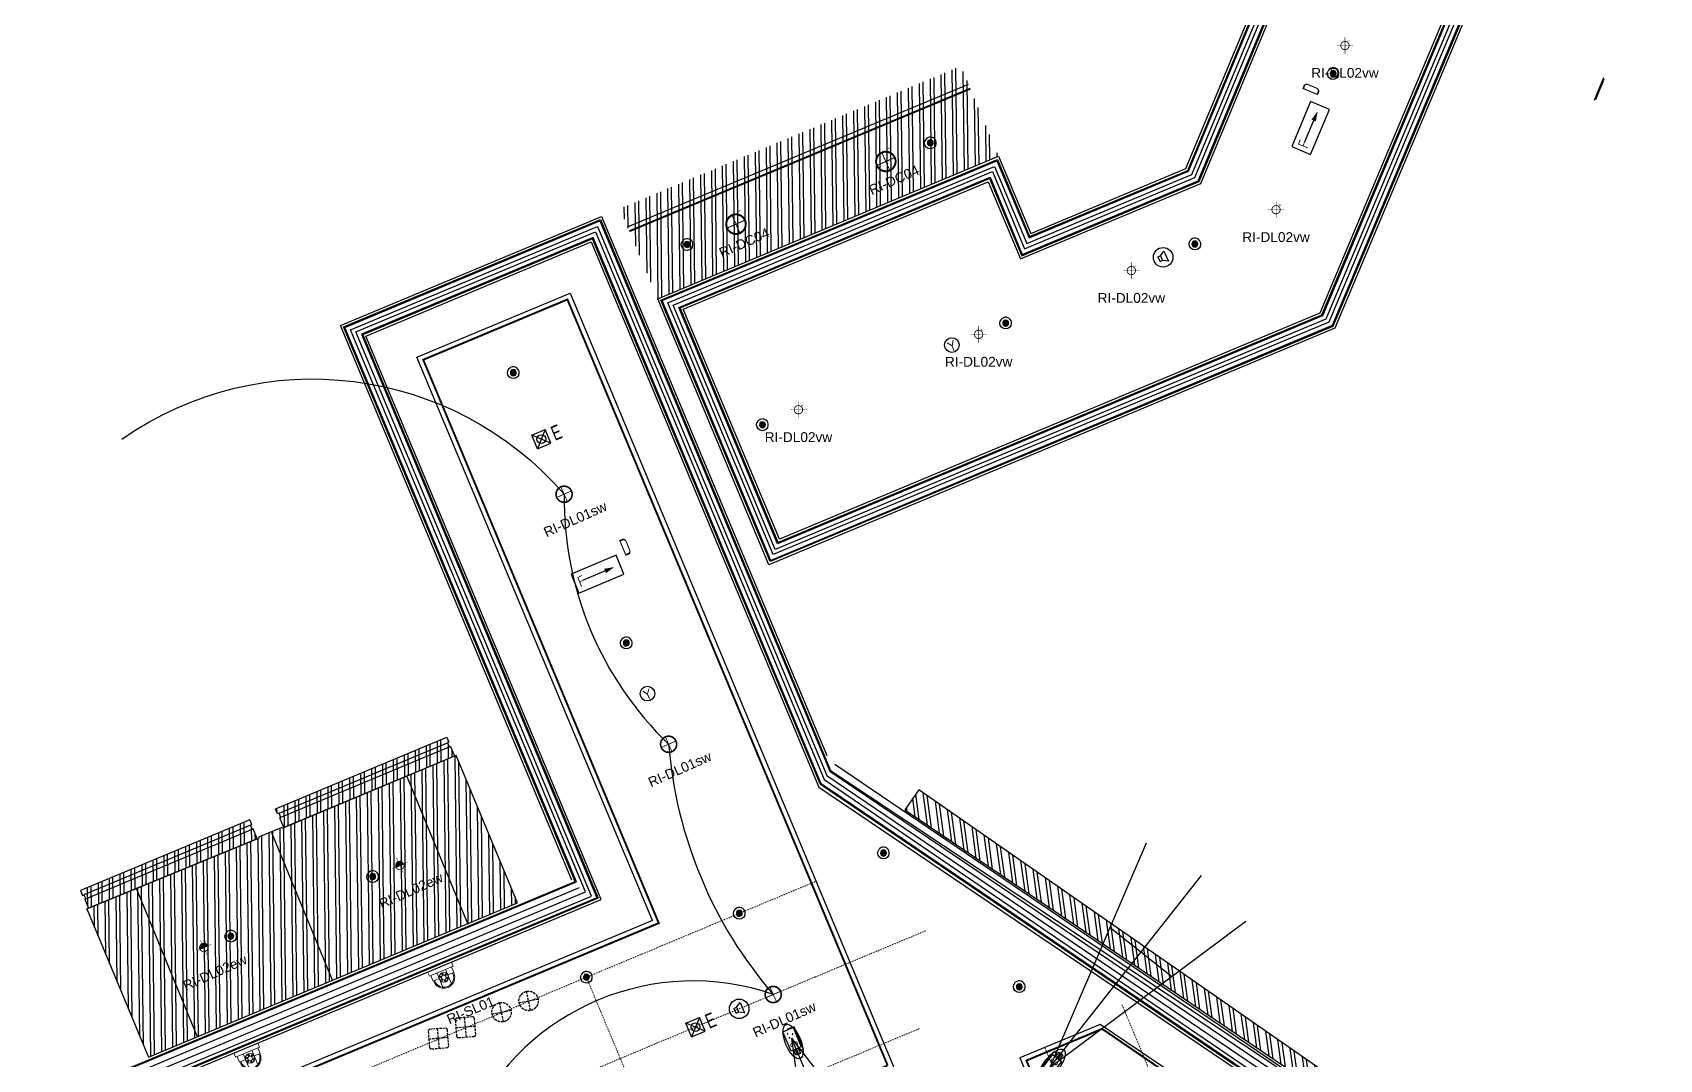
# Model space of a CAD drawing. Header units: millimetres. Extents: x 712803 to 922331, y -1382701 to -1225629.
# Drawn here: x 776381 to 793039, y -1270743 to -1260228 of the extents above; entities that cross this region are included whole.
import ezdxf
from ezdxf.enums import TextEntityAlignment as Align

# ---------------------------------------------------------------- set-up
doc = ezdxf.new("R2010")
doc.units = ezdxf.units.MM
doc.header["$LTSCALE"] = 10
doc.header["$MEASUREMENT"] = 0
for name, pattern in [('ACAD_ISO07W100', [3, 0, -3]), ('CENTER', [50.8, 31.75, -6.35, 6.35, -6.35]), ('DASH', [0.35, 0.25, -0.1])]:
    doc.linetypes.add(name, pattern=pattern)
for name, color, linetype in [('I —平顶—音响设备', 144, 'Continuous'), ('I—平顶-投影仪、监控', 62, 'Continuous'), ('I—平顶—喷淋', 21, 'Continuous'), ('I—平顶—填充01(线状)', 8, 'Continuous'), ('I—平顶—暖通', 144, 'Continuous'), ('I—平顶—消防指示灯', 62, 'Continuous'), ('I—平顶—灯具', 62, 'Continuous'), ('I—平顶—烟感', 144, 'Continuous'), ('I—平顶—设备定位尺寸标注', 232, 'Continuous'), ('I—平顶—通讯', 24, 'Continuous'), ('I—平顶—造型', 122, 'Continuous'), ('TSC_huilu', 145, 'Continuous'), ('TSC_lighting', 52, 'Continuous')]:
    doc.layers.add(name, color=color, linetype=linetype)
doc.layers.add('LPA_LIGTFIXR_REF-', color=71, linetype='Continuous', plot=False)
doc.styles.add('_TEL_DIM', font='SIMPLEX', dxfattribs={"width": 0.8, "height": 3.5, "bigfont": 'HZTXT'})
doc.styles.add('ARIAL', font='arial.ttf')
doc.styles.add('hz', font='Microsoft YaHei.ttf', dxfattribs={"width": 0.8, "height": 5})
doc.styles.get("Standard").update_dxf_attribs({"font": 'arial.ttf'})
doc.styles.add('XD2008', font='xd-hzs.shx', dxfattribs={"width": 0.7, "bigfont": 'xd-hztxt.shx'})
doc.styles.add('平顶图图例(客房区A2）$0$HZDX', font='ROMANS.shx', dxfattribs={"width": 0.8, "bigfont": 'hztxt.shx'})
doc.styles.add('平顶图图例(客房区A2）$0$XD2008', font='SIMYOU.TTF', dxfattribs={"width": 0.7})
doc.dimstyles.new('\\M+19557\\M+18F80', dxfattribs={"dimtxt": 2.5, "dimasz": 0.8, "dimexe": 0, "dimexo": 0, "dimgap": 1, "dimtad": 1, "dimdec": 0, "dimzin": 0, "dimdsep": 46, "dimtxsty": 'Standard', "dimblk": 'DOT', "dimcen": 1, "dimaunit": 1, "dimadec": 3, "dimazin": 0, "dimtfac": 1, "dimtdec": 0, "dimtmove": 2, "dimatfit": 3, "dimfxl": 0, "dimtolj": 1, "dimtzin": 0, "dimarcsym": 0})
pattern_1 = [(90.68913, (763279.68, -1330276.59), (-112.49186, -1.35307), []), (90.68913, (763316.72, -1330238.64), (-112.49186, -1.35307), [])]
pattern_2 = [(90.68885, (805571.99, -1277057.2), (-112.49187, -1.35252), []), (90.68885, (805609.04, -1277019.25), (-112.49187, -1.35252), [])]

# ---------------------------------------------------------------- blocks, each defined once
blk = doc.blocks.new('上下喷1111')
h = blk.add_hatch(color=256)
h.dxf.hatch_style = 1
edge = h.paths.add_edge_path()
edge.add_arc((0, 0), 0.5, 0, 180)
edge.add_arc((0, 0), 0.5, 180, 360)
at = {"elevation": 0}
for points in [[(-1, 0, -1), (1, 0, 0.084041)], [(-1, 0, 1), (1, 0, -0.084041)]]:
    blk.add_lwpolyline(points, format="xyb", dxfattribs=at)
blk.add_lwpolyline([(0.5, 0, 1), (-0.5, 0, 1)], format="xyb", close=True, dxfattribs=at)
blk = doc.blocks.new('A$Cd42e4ebf')
at = {"lineweight": 0}
for p, q in [((8.81, 7.37), (0, 7.37)), ((0, 7.37), (0, 5.88)), ((0.59, 5.88), (0.59, 3.81)), ((8.21, 3.81), (8.21, 5.88)), ((8.81, 5.88), (8.81, 7.37))]:
    blk.add_line(p, q, dxfattribs=at)
for points in [[(8.81, 5.88), (0, 5.88)], [(2.79, 5.88), (2.79, 0.56)], [(6.01, 5.88), (6.01, 0.56)], [(0.59, 3.81), (2.79, 3.81)], [(8.21, 3.81), (6.01, 3.81)]]:
    blk.add_lwpolyline(points, dxfattribs=at)
for centre, radius in [((4.4, 3.56), 1.65), ((3.34, 2.96), 0.271), ((3.34, 4.19), 0.257), ((4.4, 3.56), 0.804), ((4.4, 4.78), 0.254), ((4.4, 2.35), 0.255), ((5.44, 2.94), 0.269), ((5.46, 4.15), 0.254)]:
    blk.add_circle(centre, radius, dxfattribs=at)
for radius, start, end in [(3.73, 176.0995, 3.9005), (3.4, 175.7108, 4.2892)]:
    blk.add_arc((4.4, 3.56), radius, start, end, dxfattribs=at)
blk = doc.blocks.new('WIFI1')
at = {"linetype": 'DASH', "ltscale": 10, "extrusion": (-0.131049, -0.073706, 0.988632)}
for p, q in [((-91, -39, -15), (92, 37, 15)), ((-39, 92, 2), (39, -92, -2))]:
    blk.add_line(p, q, dxfattribs=at)
blk.add_lwpolyline([(68, -109, 0.414214), (90, -91), (109, 68, 0.414214), (91, 90), (-68, 109, 0.414214), (-90, 91), (-109, -68, 0.414214), (-91, -90), (70, -109)], format="xyb", dxfattribs=at)
blk = doc.blocks.new('碗状1')
at = {"linetype": 'DASH', "ltscale": 10, "extrusion": (-0.131049, -0.073706, 0.988632)}
for p, q in [((86, 48, 15), (-86, -48, -15)), ((-49, 87), (49, -87))]:
    blk.add_line(p, q, dxfattribs=at)
blk.add_circle((0, 0), 100, dxfattribs=at)
blk = doc.blocks.new('SH9-室内半球1080P')
for p, q in [((93, 213), (345, 213)), ((93, 147), (93, 213)), ((345, 170), (345, 213)), ((103, 147), (93, 147)), ((316, 150), (375, 150)), ((316, 137), (375, 137))]:
    blk.add_line(p, q)
for points in [[(103, 203), (316, 203), (316, 90), (103, 90)], [(316, 170), (375, 170), (375, 123), (316, 123)]]:
    blk.add_lwpolyline(points, close=True)
at = {"const_width": 5.69}
for points in [[(160, 169, -1), (166, 169, -1)], [(137, 124, -1), (143, 124, -1)], [(189, 124, 1), (183, 124, 1)]]:
    blk.add_lwpolyline(points, format="xyb", close=True, dxfattribs=at)
for centre in [(163, 169), (140, 124), (186, 124)]:
    blk.add_arc(centre, 5.69, 0, 180)
blk.add_ellipse((234, 147), major_axis=(-189, 0), ratio=0.414634)
at = {"layer": 'Defpoints', "linetype": 'ByBlock'}
for p, q in [((197, 147), (2611, 794)), ((1697, -255), (1697, 549)), ((197, 147), (2697, 147)), ((197, 147), (2611, -500))]:
    blk.add_line(p, q, dxfattribs=at)
at = {"style": 'hz', "width": 0.8}
blk.add_text('C', height=79.2, dxfattribs=at).set_placement((259, 146), align=Align.MIDDLE)
blk = doc.blocks.new('RI-DL01sw')
at = {"layer": 'TSC_lighting', "const_width": 16.5}
blk.add_lwpolyline([(82, 0, 0.414214), (0, 82, 0.414214), (-83, 0, 0.414214), (0, -83, 0.414214)], format="xyb", close=True, dxfattribs=at)
at = {"layer": 'TSC_lighting', "const_width": 8.25}
for points in [[(82, 0), (-83, 0)], [(0, -83), (0, 82)]]:
    blk.add_lwpolyline(points, dxfattribs=at)
at = {"layer": 'TSC_lighting', "style": 'ARIAL'}
blk.add_text('RI-DL01sw', height=100, dxfattribs=at).set_placement((0, -280), align=Align.MIDDLE_CENTER)
blk.add_text('RI-DL01sw', height=100, dxfattribs=at).set_placement((0, -280), align=Align.MIDDLE_CENTER)
blk = doc.blocks.new('*D58')
at = {"layer": 'Defpoints', "color": 0, "transparency": 16777216}
for p in [(43, 36), (43, 0), (-42, 0)]:
    blk.add_point(p, dxfattribs=at)
at = {"color": 0, "transparency": 16777216, "insert": (36, 46), "char_height": 15, "attachment_point": 5}
blk.add_mtext('\\A1;85', dxfattribs=at)
blk = doc.blocks.new('_Dot')
at = {"color": 0, "linetype": 'ByBlock', "lineweight": -2}
blk.add_line((-0.5, 0), (-1, 0), dxfattribs=at)
at = {"color": 0, "linetype": 'ByBlock', "const_width": 0.5}
blk.add_lwpolyline([(-0.25, 0, 1), (0.25, 0, 1)], format="xyb", close=True, dxfattribs=at)
blk = doc.blocks.new('平顶图图例(客房区A2）$0$烟感')
at = {"layer": 'I—平顶—烟感', "linetype": 'Continuous'}
blk.add_circle((0, 0), 2.16, dxfattribs=at)
at = {"layer": 'I—平顶—烟感', "linetype": 'Continuous', "style": '平顶图图例(客房区A2）$0$HZDX'}
blk.add_text('Y', height=2.86, dxfattribs=at).set_placement((-1.14, -1.69))
blk = doc.blocks.new('应急照明灯')
at = {"ltscale": 250}
for p, q in [((-150, -150), (-150, 150)), ((-150, 150), (150, 150)), ((150, 150), (-150, -150)), ((150, -150), (-150, 150)), ((150, -150), (150, 150)), ((-150, -150), (150, -150))]:
    blk.add_line(p, q, dxfattribs=at)
blk.add_circle((0, 0), 90, dxfattribs=at)
at = {"style": '平顶图图例(客房区A2）$0$XD2008', "width": 0.7}
blk.add_text('E', height=300, dxfattribs=at).set_placement((338, -143), align=Align.CENTER)
blk = doc.blocks.new('DD-F')
for p, q in [((432, 180), (-432, 180)), ((-432, 180), (-432, -180)), ((432, -180), (432, 180)), ((-432, -180), (432, -180))]:
    blk.add_line(p, q)
at = {"color": 81}
blk.add_line((288, 0), (-288, 0), dxfattribs=at)
blk.add_solid([(144, 43), (317, 0), (144, -43)], dxfattribs=at)
at = {"color": 81, "style": 'XD2008', "width": 0.7}
blk.add_text('D', height=300, rotation=0, dxfattribs=at).set_placement((565, 105))
at = {"color": 81, "style": '_TEL_DIM', "width": 0.8}
blk.add_text('F', height=178, dxfattribs=at).set_placement((-369, -93))
blk = doc.blocks.new('背景音乐广播')
at = {"extrusion": (-0.142132, 0.122044, 0.982295)}
for p, q in [((-48, 26, -10), (-47, -30, -3)), ((-48, 26, -10), (-20, 26, -6)), ((-20, 26, -6), (33, 56, -2)), ((-20, 26, -6), (-20, -29, 1)), ((33, 56, -2), (34, -58, 12)), ((-20, -29, 1), (-47, -30, -3)), ((34, -58, 12), (-20, -29, 1))]:
    blk.add_line(p, q, dxfattribs=at)
blk.add_circle((0, 0), 100)
at = {"color": 7, "extrusion": (-0.142132, 0.122044, 0.982295), "style": '_TEL_DIM', "flags": 1}
blk.add_attdef('A', text='', height=0.004, rotation=131.612, dxfattribs=at).set_placement((0, 0), align=Align.MIDDLE_CENTER)
blk = doc.blocks.new('*D1479')
at = {"layer": 'Defpoints', "color": 0, "transparency": 16777216}
for p in [(100, 84), (100, 0), (-100, 0)]:
    blk.add_point(p, dxfattribs=at)
at = {"layer": 'LPA_LIGTFIXR_REF-', "color": 0, "transparency": 16777216, "insert": (84, 108), "char_height": 15, "attachment_point": 5}
blk.add_mtext('\\A1;200', dxfattribs=at)
blk = doc.blocks.new('*U57')
at = {"const_width": 4.25}
for points in [[(-85, 0), (85, 0)], [(0, -85), (0, 85)]]:
    blk.add_lwpolyline(points, dxfattribs=at)
at = {"const_width": 8.5}
blk.add_lwpolyline([(42.5, 0, 0.4142136), (0, 42.5, 0.4142136), (-42.5, 0, 0.4142136), (0, -42.5, 0.4142136)], format="xyb", close=True, dxfattribs=at)
dim = blk.add_linear_dim(base=(42.5, 35.7), p1=(-42.5, 0), p2=(42.5, 0), dimstyle='\\M+19557\\M+18F80', override={"dimtxt": 15, "dimgap": 5, "dimse1": 1, "dimse2": 1, "dimsd1": 1, "dimsd2": 1})
dim.commit()
dim.dimension.update_dxf_attribs({"geometry": '*D58', "text_midpoint": (35.7, 45.8), "dimtype": 160})
blk = doc.blocks.new('RI-DL02vw')
blk.add_blockref('*U57', (0, 0))
at = {"style": 'ARIAL'}
blk.add_text('RI-DL02vw', height=100, dxfattribs=at).set_placement((0, -280), align=Align.MIDDLE_CENTER)
at = {"layer": 'LPA_LIGTFIXR_REF-', "style": 'ARIAL'}
blk.add_text('RI-DL02vw', height=100, dxfattribs=at).set_placement((0, -280), align=Align.MIDDLE_CENTER)
blk = doc.blocks.new('RI-DL02ew')
h = blk.add_hatch(color=256)
h.dxf.hatch_style = 1
h.paths.add_polyline_path([(42, 0, 1), (-43, 0)])
blk.add_line((-43, 0), (42, 0))
blk.add_arc((0, 0), 42.5, 0, 180)
blk.add_blockref('*U57', (0, 0))
at = {"style": 'ARIAL'}
blk.add_text('RI-DL02ew', height=100, dxfattribs=at).set_placement((0, -280), align=Align.MIDDLE_CENTER)
blk.add_text('RI-DL02ew', height=100, dxfattribs=at).set_placement((0, -280), align=Align.MIDDLE_CENTER)
blk = doc.blocks.new('*U1480')
at = {"const_width": 20}
blk.add_lwpolyline([(100, 0, 0.4142136), (0, 100, 0.4142136), (-100, 0, 0.4142136), (0, -100, 0.4142136)], format="xyb", close=True, dxfattribs=at)
at = {"const_width": 10}
for points in [[(-100, 0), (100, 0)], [(0, -100), (0, 100)]]:
    blk.add_lwpolyline(points, dxfattribs=at)
at = {"layer": 'LPA_LIGTFIXR_REF-'}
dim = blk.add_linear_dim(base=(100, 84), p1=(-100, 0), p2=(100, 0), dimstyle='\\M+19557\\M+18F80', override={"dimtxt": 15, "dimgap": 5, "dimse1": 1, "dimse2": 1, "dimsd1": 1, "dimsd2": 1}, dxfattribs=at)
dim.commit()
dim.dimension.update_dxf_attribs({"geometry": '*D1479', "text_midpoint": (84, 107.7), "dimtype": 128})
blk = doc.blocks.new('*U1481')
at = {"color": 12}
blk.add_blockref('*U1480', (0, 0), dxfattribs=at)
at = {"color": 1, "style": 'ARIAL'}
blk.add_text('RI-DC04', height=100, dxfattribs=at).set_placement((0, -207), align=Align.MIDDLE_CENTER)
at = {"layer": 'LPA_LIGTFIXR_REF-', "color": 1, "style": 'ARIAL'}
blk.add_text('RI-DC04', height=100, dxfattribs=at).set_placement((0, -207), align=Align.MIDDLE_CENTER)

msp = doc.modelspace()

# ---------------------------------------------------------------- hatches: boundary and pattern name
at = {"layer": 'I—平顶—填充01(线状)'}
h = msp.add_hatch(dxfattribs=at)
h.set_pattern_fill('ANSI32', color=256, scale=300, angle=23)
h.set_pattern_definition(pattern_2)
h.paths.add_polyline_path([(785887.6, -1260571.8), (785531.9, -1260720.5), (782396.5, -1262031.4), (782782.2, -1262954), (785740.5, -1261717.2)])
h.paths.add_polyline_path([(785887.6, -1260571.8), (785740.5, -1261717.2), (786273.3, -1261494.4), (786199.3, -1261317.3)])
h = msp.add_hatch(dxfattribs=at)
h.set_pattern_fill('ANSI32', color=256, scale=300, angle=23)
h.set_pattern_definition(pattern_1)
edge = h.paths.add_edge_path()
edge.add_line((780622.5, -1267444.4), (780643.7, -1267495.1))
edge.add_line((780643.7, -1267495.1), (780629.8, -1267500.9))
edge.add_line((780629.8, -1267500.9), (780647.2, -1267542.4))
edge.add_line((780647.2, -1267542.4), (780661, -1267536.7))
edge.add_line((780661, -1267536.7), (780703.2, -1267637.6))
edge.add_line((780703.2, -1267637.6), (778954.9, -1268368.5))
edge.add_line((778954.9, -1268368.5), (778912.7, -1268267.6))
edge.add_line((778912.7, -1268267.6), (778921.9, -1268263.7))
edge.add_line((778921.9, -1268263.7), (778904.6, -1268222.2))
edge.add_line((778904.6, -1268222.2), (778890.7, -1268228))
edge.add_line((778890.7, -1268228), (778869.5, -1268177.3))
edge.add_line((778869.5, -1268177.3), (780622.5, -1267444.4))
h = msp.add_hatch(dxfattribs=at)
h.set_pattern_fill('ANSI32', color=256, scale=300, angle=23)
h.set_pattern_definition(pattern_2)
h.paths.add_polyline_path([(776935.6, -1269201.9), (777569.5, -1270718), (781347.1, -1269138.6), (780717.1, -1267631.8), (778936.4, -1268376.3), (778932.6, -1268367), (778695.7, -1268466), (778699.6, -1268475.3)])
h = msp.add_hatch(dxfattribs=at)
h.set_pattern_fill('ANSI32', color=256, scale=300, angle=30)
h.set_pattern_definition([(97.69066, (778957.56, -1301109.88), (-111.48807, -15.05527), []), (97.69066, (778989.7, -1301067.7), (-111.48807, -15.05527), [])])
h.paths.add_polyline_path([(791226.7, -1274145.9), (791411.3, -1274068.7), (790266.7, -1271331), (785456.9, -1267981.8), (785314, -1268186.9), (790083.2, -1271410.6)])
h = msp.add_hatch(dxfattribs=at)
h.set_pattern_fill('ANSI32', color=256, scale=300, angle=23)
h.set_pattern_definition(pattern_1)
edge = h.paths.add_edge_path()
edge.add_line((776872.5, -1269012.2), (776893.8, -1269062.9))
edge.add_line((776893.8, -1269062.9), (776907.6, -1269057.1))
edge.add_line((776907.6, -1269057.1), (776925, -1269098.7))
edge.add_line((776925, -1269098.7), (776915.7, -1269102.5))
edge.add_line((776915.7, -1269102.5), (776954.1, -1269194.2))
edge.add_line((776954.1, -1269194.2), (778681.1, -1268483))
edge.add_line((778681.1, -1268483), (778638.9, -1268382.1))
edge.add_line((778638.9, -1268382.1), (778629.7, -1268385.9))
edge.add_line((778629.7, -1268385.9), (778612.3, -1268344.4))
edge.add_line((778612.3, -1268344.4), (778626.2, -1268338.6))
edge.add_line((778626.2, -1268338.6), (778605, -1268287.9))
edge.add_line((778605, -1268287.9), (776872.5, -1269012.2))

# ---------------------------------------------------------------- linework, layer by layer
for p, q in [((780840.6, -1269360.2, 0), (780218.5, -1267850, 0)), ((779453.7, -1269931.5, 0), (778831.6, -1268421.3, 0)), ((778066.8, -1270502.8, 0), (777444.7, -1268992.7, 0))]:
    msp.add_line(p, q, dxfattribs=at)
at = {"layer": 'I—平顶—暖通'}
for p, q in [((792465.7, -1260692.6, 0), (792370.7, -1260923.9, 0)), ((792471.1, -1260705.6, 0), (792383.8, -1260918.4, 0)), ((784486.5, -1267875.3), (789897.5, -1271562.7)), ((784513.6, -1267836.4), (789950, -1271519.7)), ((784544.1, -1267792.6), (790002.4, -1271476.8)), ((784550.9, -1267782.9, 0), (790054.9, -1271433.8)), ((784594.9, -1267719.6, 0), (790063, -1271427.2))]:
    msp.add_line(p, q, dxfattribs=at)
for points in [[(792955, -1258541), (792901.8, -1258670.5), (791214.7, -1259375), (789622.7, -1263164.1), (783985.5, -1265521), (782939.2, -1263018.4), (786208.9, -1261651.4), (786539.4, -1262441.9), (788283.2, -1261712.9), (789547, -1258671.5), (789528, -1258626)], [(792930.5, -1258482.4), (792867.4, -1258636.1), (791180.1, -1259340.7), (789588.2, -1263129.8), (784009.6, -1265462.1), (782998.1, -1263042.6), (786184.8, -1261710.3), (786515.3, -1262500.8), (788317.8, -1261747.2), (789595.7, -1258671.3), (789569.5, -1258608.7)], [(792925, -1258469.2), (792859.6, -1258628.5), (791172.4, -1259333), (789580.5, -1263122.2), (784015, -1265449), (783011.1, -1263047.9), (786179.4, -1261723.4), (786509.9, -1262513.9), (788325.5, -1261754.8), (789606.5, -1258671.3), (789578.7, -1258604.8)], [(793020.4, -1258697.5), (793007.4, -1258729.3), (791287.7, -1259447.4), (789695.8, -1263236.6), (783934.5, -1265645.3), (782814.9, -1262967.4), (786259.9, -1261527.1), (786590.4, -1262317.6), (788210.2, -1261640.4), (789444.2, -1258671.9), (789440.3, -1258662.7)], [(793001.3, -1258651.9), (792967.1, -1258735.3), (791280, -1259439.8), (789688.1, -1263228.9), (783939.8, -1265632.2), (782828, -1262972.8), (786254.5, -1261540.2), (786585, -1262330.7), (788217.9, -1261648), (789455, -1258671.9), (789449.5, -1258658.8)], [(792976.8, -1258593.2), (792932.5, -1258701), (791245.5, -1259405.5), (789653.5, -1263194.6), (783964, -1265573.3), (782886.8, -1262996.9), (786230.4, -1261599.1), (786560.9, -1262389.6), (788252.5, -1261682.4), (789503.7, -1258671.7), (789491.1, -1258641.5)], [(784449.3, -1267928.8), (782114.4, -1262339), (779761.7, -1263322.6), (782171.6, -1269091.8), (776281.1, -1271554.4), (775129, -1278154.3), (771926.9, -1279492.7), (771830.5, -1279262.1), (774906.3, -1277976.5), (776058.3, -1271376.6), (781936.8, -1268919), (779565.5, -1263242.1), (782194.9, -1262142.8), (784550.9, -1267782.9)], [(784456, -1267919), (782119.7, -1262325.9), (779748.6, -1263317.2), (782158.5, -1269086.4), (776272.1, -1271547.3), (775120.1, -1278147.2), (771932.3, -1279479.6), (771843.6, -1279267.4), (774915.2, -1277983.6), (776067.2, -1271383.7), (781949.9, -1268924.4), (779578.6, -1263247.4), (782189.5, -1262155.8), (784544.1, -1267792.6)], [(771893.7, -1279387.4), (775031, -1278076.1), (776183.1, -1271476.2), (782041.5, -1269027), (779637.4, -1263271.6), (782165.4, -1262214.7), (784513.6, -1267836.4)], [(771918.8, -1279447.3), (775088.9, -1278122.3), (776241, -1271522.4), (782103.5, -1269071.5), (779689.8, -1263293.1), (782143.9, -1262267), (784486.5, -1267875.3)], [(790063, -1271427.2), (791696.4, -1275334), (791465.7, -1275430.4), (789860.3, -1271593.1), (784449.3, -1267928.8)], [(790054.9, -1271433.8), (791683.3, -1275328.6), (791471.1, -1275417.3), (789868.4, -1271586.5), (784456, -1267919)], [(771868.6, -1279327.4), (774973.1, -1278029.8), (776125.1, -1271429.9), (781980.9, -1268981.9)]]:
    msp.add_lwpolyline(points, dxfattribs=at)
at = {"layer": 'I—平顶—设备定位尺寸标注', "color": 8, "linetype": 'ACAD_ISO07W100', "ltscale": 0.02}
for p, q in [((784339.8, -1268890.4), (785034.1, -1270551.1)), ((782727.7, -1271515.5, 0), (782032.7, -1269853.3))]:
    msp.add_line(p, q, dxfattribs=at)
for points in [[(776718.4, -1272823.1), (776879, -1272063.4), (784402.2, -1268918.1)], [(776718.4, -1272823.1), (777166.3, -1273894.3), (785465.6, -1270424.5)], [(786745.4, -1270621.1), (789188.2, -1276463.9)]]:
    msp.add_lwpolyline(points, dxfattribs=at)
at = {"layer": 'I—平顶—设备定位尺寸标注', "color": 8, "linetype": 'ACAD_ISO07W100', "ltscale": 0.02, "elevation": 0}
for points in [[(777754.6, -1272675.5), (785524.3, -1269424.9)], [(787535.5, -1270181.5), (790005.5, -1276089.7)]]:
    msp.add_lwpolyline(points, dxfattribs=at)
at = {"layer": 'I—平顶—造型'}
for p, q in [((782472.3, -1262216.5), (785964.7, -1260756.3)), ((782650.1, -1263171.8), (784514, -1267629.9, 0)), ((778904.6, -1268222.2), (780629.8, -1267500.9)), ((780661, -1267536.7, 0), (778912.7, -1268267.6)), ((778612.3, -1268344.4), (776907.6, -1269057.1)), ((776915.7, -1269102.5), (778638.9, -1268382.1, 0))]:
    msp.add_line(p, q, dxfattribs=at)
for points in [[(793039.4, -1258743), (791306.9, -1259466.5), (789715, -1263255.6), (783921, -1265678), (782782.2, -1262954), (786273.3, -1261494.4), (786603.8, -1262284.9), (788191, -1261621.4), (789417, -1258672.4)], [(792840.6, -1258609.4), (791153.2, -1259314), (789561.3, -1263103.1), (784028.4, -1265416.3), (783043.8, -1263061.3), (786166, -1261756.1), (786496.5, -1262546.6), (788344.7, -1261773.9), (789633.5, -1258671.8)], [(781904.3, -1268905.8), (779532.8, -1263228.6), (782208.3, -1262110), (783711.6, -1265710.7)], [(782204.3, -1269105.1), (779794.4, -1263336), (782101, -1262371.7), (784432.3, -1267953.1), (789841, -1271609)], [(782727.6, -1269320.1), (780316, -1263551.5), (781884.4, -1262895.8), (785202.6, -1270832.5)], [(780622.5, -1267444.4), (780643.7, -1267495.1), (780629.8, -1267500.9), (780647.2, -1267542.4), (780661, -1267536.7), (780703.2, -1267637.6), (778954.9, -1268368.5), (778912.7, -1268267.6), (778921.9, -1268263.7), (778904.6, -1268222.2), (778890.7, -1268228), (778869.5, -1268177.3), (780622.5, -1267444.4)], [(776935.6, -1269201.9), (777569.5, -1270718), (781347.1, -1269138.6), (780717.1, -1267631.8), (778936.4, -1268376.3), (778932.6, -1268367), (778695.7, -1268466), (778699.6, -1268475.3), (776935.6, -1269201.9)], [(776872.5, -1269012.2), (776893.8, -1269062.9), (776907.6, -1269057.1), (776925, -1269098.7), (776915.7, -1269102.5), (776954.1, -1269194.2), (778681.1, -1268483), (778638.9, -1268382.1), (778629.7, -1268385.9), (778612.3, -1268344.4), (778626.2, -1268338.6), (778605, -1268287.9), (776872.5, -1269012.2)], [(771913.3, -1279525.8), (775151.5, -1278170.7), (776303.3, -1271572.2), (782204.3, -1269105.1)], [(782727.7, -1269320), (776659.7, -1271856.8), (776454.6, -1273032), (776973.4, -1274273), (785202.6, -1270832.5)], [(789518, -1271873.5), (787313.6, -1270383.5), (786491.6, -1270727.2), (788922.9, -1276542.3)]]:
    msp.add_lwpolyline(points, dxfattribs=at)
at = {"layer": 'I—平顶—造型', "elevation": 0}
msp.add_lwpolyline([(791226.7, -1274145.9), (791411.3, -1274068.7), (790266.7, -1271331), (785456.9, -1267981.8), (785314, -1268186.9), (790083.2, -1271410.6)], close=True, dxfattribs=at)
at = {"layer": 'TSC_huilu'}
msp.add_lwpolyline([(777296.9, -1264390, -0.3848117), (781823.9, -1264954.7, 0.2072627), (782894.2, -1267515, 0.1593469), (783965.3, -1270077.1, 0.3816411), (780876.5, -1271369.5, 0.4272386), (777787.5, -1272661.7, 0.6943496)], format="xyb", dxfattribs=at)
at = {"layer": 'TSC_lighting', "linetype": 'CENTER', "ltscale": 0.01, "const_width": 20}
for points in [[(782491.5, -1262262.6), (785984, -1260802.4)], [(785131.8, -1270807.9), (777000.9, -1274207.3), (776506.5, -1273025), (776704.3, -1271892.3), (782793.1, -1269346.9), (780381.4, -1263578.4), (781857.6, -1262961.2), (785137.2, -1270805.7)], [(788970, -1276522.6), (786557.7, -1270753.7), (787332.9, -1270429.6), (789471.9, -1271892.8)]]:
    msp.add_lwpolyline(points, dxfattribs=at)

# ---------------------------------------------------------------- block references
at = {"layer": 'I —平顶—音响设备', "color": 7, "rotation": 22.66674362676885}
for p in [(787957.3, -1262529.3, 0), (783616.5, -1270225, 0)]:
    msp.add_blockref('背景音乐广播', p, dxfattribs=at)
at = {"layer": 'I—平顶-投影仪、监控', "xscale": 29.90098722697663, "yscale": 29.90098722697663, "zscale": 29.90098722697663, "rotation": 22.69420280443347}
for p in [(780511.7, -1270051.6, 0), (778528.2, -1270880.8, 0)]:
    msp.add_blockref('A$Cd42e4ebf', p, dxfattribs=at)
at = {"layer": 'I—平顶—喷淋', "extrusion": (7.41388e-10, -1.4776e-08, 1), "xscale": 60.00000000000065, "yscale": 60.00000000000065, "zscale": 60.00000000000065, "rotation": 158.1416134251435}
for p in [(789698.3, -1260648.4, 0), (785573.9, -1261358, 0), (783082.8, -1262399.4, 0), (788282.8, -1262393.2, 0), (786345.3, -1263203.2, 0), (781303.6, -1263710.4, 0), (783854.3, -1264244.6, 0), (782460.8, -1266478.3, 0), (785094.1, -1268628.9, 0), (779863.9, -1268870.7, 0), (783618, -1269246.1, 0), (778411.3, -1269480.9, 0), (782052.5, -1269900.7, 0), (786484.5, -1269998.3, 0)]:
    msp.add_blockref('上下喷1111', p, dxfattribs=at)
at = {"layer": 'I—平顶—消防指示灯', "color": 3, "xscale": 0.5, "yscale": 0.5, "zscale": 0.5, "rotation": 22.68913179328619}
for p in [(781590.2, -1264390.9), (783169.3, -1270411.4, 0)]:
    msp.add_blockref('应急照明灯', p, dxfattribs=at)
at = {"layer": 'I—平顶—灯具'}
for p in [(789819.3, -1260360.8, 0), (789113.5, -1262042.2, 0), (787631.8, -1262665.4), (786068.5, -1263318.9), (784223.3, -1264090.4)]:
    msp.add_blockref('RI-DL02vw', p, dxfattribs=at)
at = {"layer": 'I—平顶—灯具', "ltscale": 250, "extrusion": (4.92069e-08, -2.06737e-08, 1), "xscale": 0.5787037037062003, "yscale": 0.5787037037062003, "zscale": 0.5787037037062003, "rotation": 67.21081311538575}
msp.add_blockref('DD-F', (789466.7, -1261205.2, 0.1), dxfattribs=at)
at = {"layer": 'I—平顶—灯具'}
for name, p, rotation in [('*U1481', (785118, -1261548.5), 23.77928646567598), ('*U1481', (783583.8, -1262190), 23.77928646567598), ('RI-DL02ew', (780141.7, -1268757.4), 24), ('SH9-室内半球1080P', (786793, -1271067.2), 51.71171137520299), ('RI-DL02ew', (778134.5, -1269596.6), 24), ('SH9-室内半球1080P', (783942.1, -1270400.4, 0), 292.6891305224073)]:
    msp.add_blockref(name, p, dxfattribs=dict(at, rotation=rotation))
at = {"layer": 'I—平顶—灯具', "ltscale": 250, "extrusion": (8.70704e-09, -6.12516e-08, 1), "xscale": 0.5787037037062, "yscale": 0.5787037037062, "zscale": 0.5787037037062, "rotation": 22.89947901721207}
msp.add_blockref('DD-F', (782165.9, -1265774, 0.1), dxfattribs=at)
at = {"layer": 'I—平顶—烟感', "xscale": 34.72222223022213, "yscale": 34.72222223022213, "zscale": 34.72222223022213, "rotation": 22.68913179754148}
for p in [(785794.5, -1263428.1), (782677.5, -1266996.6)]:
    msp.add_blockref('平顶图图例(客房区A2）$0$烟感', p, dxfattribs=at)
at = {"layer": 'I—平顶—通讯', "rotation": 162.1914073001102}
for name, p in [('碗状1', (781460.1, -1270143.4, 0)), ('碗状1', (781183.4, -1270259.2, 0)), ('WIFI1', (780537.2, -1270528.4, 0)), ('WIFI1', (780814.2, -1270413.2, 0))]:
    msp.add_blockref(name, p, dxfattribs=at)
at = {"layer": 'TSC_lighting', "rotation": 24}
for p in [(781823.9, -1264954.7), (782894.2, -1267515), (783965.3, -1270077.1)]:
    msp.add_blockref('RI-DL01sw', p, dxfattribs=at)

# ---------------------------------------------------------------- texts
at = {"layer": 'I—平顶—灯具', "linetype": 'CENTER', "ltscale": 0.01, "style": 'ARIAL'}
msp.add_text('RI-SL01', height=100, rotation=22.80713, dxfattribs=at).set_placement((780865.9, -1270239, 0), align=Align.MIDDLE_CENTER)

doc.saveas('drawing.dxf')
